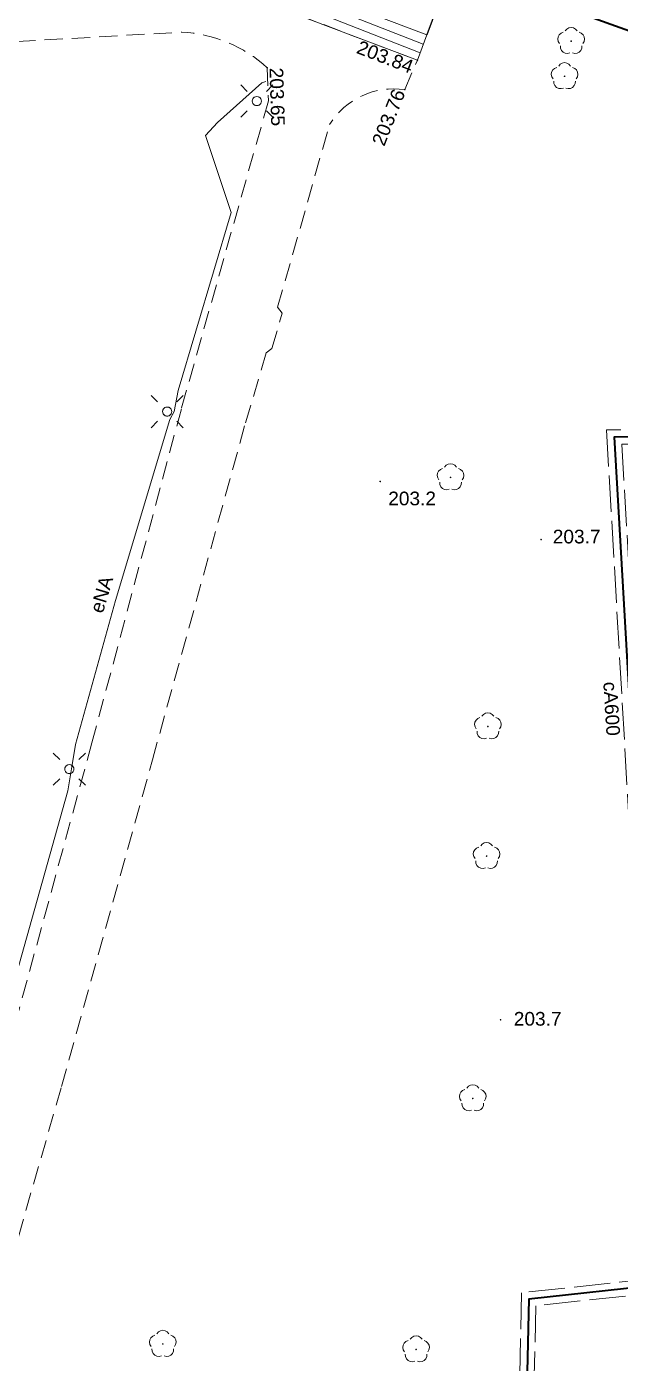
# Model space of a CAD drawing. Extents: x 0 to 7423283, y 0 to 5548300.
# Drawn here: x 7422559.4 to 7422592, y 5548081.7 to 5548155 of the extents above; entities that cross this region are included whole.
import ezdxf
from ezdxf.enums import TextEntityAlignment as Align

# ---------------------------------------------------------------- set-up
doc = ezdxf.new("R2010")
doc.units = 0
doc.linetypes.add('PRZER2-1', pattern=[3, 2, -1])
doc.linetypes.add('PRZER4-1', pattern=[5, 4, -1])
doc.layers.get('0').update_dxf_attribs({"linetype": 'CONTINUOUS', "lineweight": 13})
for name, color, linetype, lineweight in [('KTCR02', 7, 'PRZER2-1', 18), ('KTKR01', 7, 'CONTINUOUS', 25), ('KTOK05_01', 7, 'CONTINUOUS', 35), ('KTOK06', 7, 'CONTINUOUS', 18), ('RTPW01', 7, 'CONTINUOUS', 13), ('RTPW01_O', 7, 'CONTINUOUS', 13), ('RTPW02', 7, 'CONTINUOUS', 13), ('RTPW02_O', 7, 'CONTINUOUS', 13), ('SUSM', 7, 'CONTINUOUS', 18)]:
    doc.layers.add(name, color=color, linetype=linetype, lineweight=lineweight)
for name, color, linetype, lineweight, true_color in [('OBOP02', 7, 'CONTINUOUS', 18, 0x008000), ('SUOP03', 1, 'CONTINUOUS', 35, 0xff0000), ('SUPC05', 7, 'CONTINUOUS', 18, 0xd200d2), ('SUPC05_O', 7, 'CONTINUOUS', 18, 0xd200d2), ('SUPE04', 1, 'CONTINUOUS', 18, 0xff0000), ('SUPE04_O', 1, 'CONTINUOUS', 18, 0xff0000)]:
    doc.layers.add(name, color=color, linetype=linetype, lineweight=lineweight, true_color=true_color)
doc.styles.add('GEO-INFO', font='Arial')

# ---------------------------------------------------------------- blocks, each defined once
blk = doc.blocks.new('SPDLP')
blk.add_hatch(color=0).paths.add_polyline_path([(-0.09, 0), (-0.085595, -0.027812), (-0.072812, -0.052901), (-0.052901, -0.072812), (-0.027812, -0.085595), (0, -0.09), (0.027812, -0.085595), (0.052901, -0.072812), (0.072812, -0.052901), (0.085595, -0.027812), (0.09, 0), (0.085595, 0.027812), (0.072812, 0.052901), (0.052901, 0.072812), (0.027812, 0.085595), (0, 0.09), (-0.027812, 0.085595), (-0.052901, 0.072812), (-0.072812, 0.052901), (-0.085595, 0.027812)])
at = {"color": 0}
for points in [[(-1.292703, 0.137547), (-1.355024, 0.389802), (-1.327532, 0.648184), (-1.213525, 0.881678), (-1.026689, 1.062258), (-0.78945, 1.168249), (-0.530282, 1.186929)], [(-0.268652, 1.271938), (-0.048001, 1.40916), (0.20623, 1.462858), (0.463525, 1.426585), (0.693003, 1.304695), (0.867117, 1.11182), (0.964971, 0.871109)], [(1.126667, 0.648554), (1.325358, 0.481106), (1.454989, 0.255912), (1.5, 0), (1.454989, -0.255912), (1.325358, -0.481106), (1.126667, -0.648554)], [(-0.530282, -1.186929), (-0.78945, -1.168249), (-1.026689, -1.062258), (-1.213525, -0.881678), (-1.327532, -0.648184), (-1.355024, -0.389802), (-1.292703, -0.137547)], [(0.964971, -0.871109), (0.867117, -1.11182), (0.693003, -1.304695), (0.463525, -1.426585), (0.20623, -1.462858), (-0.048001, -1.40916), (-0.268652, -1.271938)]]:
    blk.add_lwpolyline(points, dxfattribs=at)
blk = doc.blocks.new('KOLO')
blk.add_hatch(color=0).paths.add_polyline_path([(0, 0.5), (-0.12941, 0.482963), (-0.25, 0.433013), (-0.353553, 0.353553), (-0.433013, 0.25), (-0.482963, 0.12941), (-0.5, 0), (-0.482963, -0.12941), (-0.433013, -0.25), (-0.353553, -0.353553), (-0.25, -0.433013), (-0.12941, -0.482963), (0, -0.5), (0.12941, -0.482963), (0.25, -0.433013), (0.353553, -0.353553), (0.433013, -0.25), (0.482963, -0.12941), (0.5, 0), (0.482963, 0.12941), (0.433013, 0.25), (0.353553, 0.353553), (0.25, 0.433013), (0.12941, 0.482963)])
blk = doc.blocks.new('SUSM01_01')
at = {"color": 0}
for points in [[(-0.353553, 0.353553), (-0.212132, 0.212132)], [(0.353553, 0.353553), (0.212132, 0.212132)], [(-0.353553, -0.353553), (-0.212132, -0.212132)], [(0.353553, -0.353553), (0.212132, -0.212132)]]:
    blk.add_lwpolyline(points, dxfattribs=at)
blk.add_lwpolyline([(0.1, 0), (0.093969, -0.034202), (0.076604, -0.064279), (0.05, -0.086603), (0.025882, -0.096593), (0, -0.1), (-0.025882, -0.096593), (-0.05, -0.086603), (-0.073305, -0.068017), (-0.090097, -0.043388), (-0.098883, -0.014904), (-0.098883, 0.014904), (-0.090097, 0.043388), (-0.073305, 0.068017), (-0.05, 0.086603), (-0.022252, 0.097493), (0.007473, 0.09972), (0.036534, 0.093087), (0.062349, 0.078183), (0.082624, 0.056332), (0.095557, 0.029476)], close=True, dxfattribs=at)
blk = doc.blocks.new('OKRAG_PELNY')
at = {"color": 0}
blk.add_lwpolyline([(0.5, 0), (0.482963, -0.12941), (0.433013, -0.25), (0.353553, -0.353553), (0.25, -0.433013), (0.12941, -0.482963), (0, -0.5), (-0.12941, -0.482963), (-0.25, -0.433013), (-0.353553, -0.353553), (-0.433013, -0.25), (-0.482963, -0.12941), (-0.5, 0), (-0.482963, 0.12941), (-0.433013, 0.25), (-0.353553, 0.353553), (-0.25, 0.433013), (-0.12941, 0.482963), (0, 0.5), (0.12941, 0.482963), (0.25, 0.433013), (0.353553, 0.353553), (0.433013, 0.25), (0.482963, 0.12941)], close=True, dxfattribs=at)

msp = doc.modelspace()

# ---------------------------------------------------------------- linework, layer by layer
at = {"layer": 'KTCR02', "color": 7, "linetype": 'PRZER2-1', "lineweight": 18, "ltscale": 0.5, "elevation": 10.18}
for points in [[(7422578.77, 5548020.93), (7422574.27, 5548029.16), (7422569.93, 5548035.65), (7422565.4, 5548041.95), (7422554.84, 5548056.5), (7422548.22, 5548065.55), (7422546.32, 5548068.73, -0.25467), (7422547.41, 5548073.71), (7422549.46, 5548075.38), (7422550.83, 5548076.69), (7422553.66, 5548079.48), (7422556.24, 5548082.76), (7422558.53, 5548087.2), (7422561.31, 5548096.88), (7422566.3, 5548114.8), (7422571.41, 5548133.29), (7422572.55, 5548137.12), (7422572.86, 5548137.36), (7422573.42, 5548139.29), (7422573.17, 5548139.62), (7422576.02, 5548149.65, -0.297132), (7422580.15, 5548151.56), (7422580.84, 5548153.17), (7422571.34, 5548156.78)], [(7422555.89, 5548154.03), (7422567.92, 5548154.71, -0.17374), (7422572.6, 5548152.76), (7422572.67, 5548150.95), (7422567.89, 5548134.06), (7422562.98, 5548115.73), (7422557.57, 5548095.94)]]:
    msp.add_lwpolyline(points, format="xyb", dxfattribs=at)
at = {"layer": 'KTKR01', "color": 7, "linetype": 'Continuous', "lineweight": 25, "elevation": 10.18}
msp.add_lwpolyline([(7422582.3, 5548157.09), (7422581.36, 5548154.566)], dxfattribs=at)
at = {"layer": 'KTOK05_01', "color": 7, "linetype": 'Continuous', "lineweight": 35, "elevation": 10.18}
msp.add_lwpolyline([(7422601.46, 5548151.54), (7422587.57, 5548156.54), (7422585.68, 5548157.2), (7422583.78, 5548157.91), (7422583.37, 5548158.01), (7422583.344, 5548158.016)], dxfattribs=at)
at = {"layer": 'KTOK06', "color": 7, "linetype": 'Continuous', "lineweight": 18, "elevation": 10.18}
msp.add_lwpolyline([(7422571.34, 5548156.78), (7422580.84, 5548153.17), (7422581.36, 5548154.566), (7422571.909, 5548158.154)], close=True, dxfattribs=at)
at = {"layer": 'KTOK06', "color": 7, "linetype": 'Continuous', "lineweight": 18, "elevation": 10.18, "flags": 128}
for points in [[(7422581.167, 5548154.047), (7422571.743, 5548157.753)], [(7422580.992, 5548153.578), (7422571.552, 5548157.291)]]:
    msp.add_lwpolyline(points, dxfattribs=at)
at = {"layer": 'SUOP03', "color": 212, "linetype": 'Continuous', "lineweight": 35, "true_color": 0xd200d2, "elevation": 10.18}
msp.add_lwpolyline([(7422617.793, 5548134.984), (7422617.31, 5548133), (7422614.55, 5548132.89), (7422591.64, 5548132.5), (7422594.33, 5548086.02), (7422586.95, 5548085.21), (7422586.51, 5548066.02), (7422592.35, 5548064.65), (7422594.38, 5548064.35), (7422597.33, 5548063.64), (7422598.7, 5548032.21), (7422599.83, 5548020.9), (7422600.84, 5548011.71), (7422603.41, 5547986.52), (7422603.79, 5547981.73), (7422593.46, 5547980.15), (7422593.85, 5547974.61), (7422595.38, 5547959.1), (7422607.09, 5547960.02), (7422608.85, 5547944.16), (7422610.29, 5547932.44), (7422611.07, 5547925.14), (7422612.74, 5547912.54)], dxfattribs=at)
at = {"layer": 'SUPC05', "color": 212, "linetype": 'PRZER4-1', "lineweight": 18, "ltscale": 0.5, "true_color": 0xd200d2, "elevation": 10.18}
for points in [[(7422617.413, 5548135.114), (7422616.994, 5548133.394), (7422591.217, 5548132.892), (7422593.909, 5548086.376), (7422586.558, 5548085.569), (7422586.103, 5548065.7), (7422596.944, 5548063.315)], [(7422618.19, 5548134.924), (7422617.626, 5548132.606), (7422592.063, 5548132.108), (7422594.751, 5548085.664), (7422587.342, 5548084.851), (7422586.917, 5548066.34), (7422597.716, 5548063.965)]]:
    msp.add_lwpolyline(points, dxfattribs=at)
at = {"layer": 'SUPE04', "color": 1, "linetype": 'Continuous', "lineweight": 18, "true_color": 0xff0000, "elevation": 10.18}
msp.add_lwpolyline([(7422572.53, 5548152), (7422572.3, 5548151.93), (7422569.87, 5548149.76), (7422569.22, 5548149.05), (7422570.62, 5548144.82), (7422567.71, 5548135.05), (7422567.49, 5548133.9), (7422567.26, 5548133.47), (7422564.27, 5548123.54), (7422562.08, 5548115.64), (7422561.87, 5548114.41), (7422561.65, 5548113.1), (7422557.14, 5548097.06)], dxfattribs=at)

# ---------------------------------------------------------------- block references
at = {"layer": 'OBOP02', "color": 96, "lineweight": 18, "true_color": 0x008000, "xscale": 0.5, "yscale": 0.5, "rotation": 90}
for p in [(7422589.28, 5548154.22, 10.12), (7422588.92, 5548152.29, 10.12), (7422582.66, 5548130.29, 10.12), (7422584.71, 5548116.63, 10.12), (7422584.64, 5548109.52, 10.12), (7422583.88, 5548096.23, 10.12), (7422566.87, 5548082.76, 10.12), (7422580.77, 5548082.46, 10.12)]:
    msp.add_blockref('SPDLP', p, dxfattribs=at)
at = {"layer": 'RTPW01', "color": 7, "lineweight": 13, "xscale": 0.09, "yscale": 0.09, "rotation": 90}
for p in [(7422578.8, 5548130.07, 10.2), (7422587.63, 5548126.88, 10.2), (7422585.41, 5548100.54, 10.2)]:
    msp.add_blockref('KOLO', p, dxfattribs=at)
at = {"layer": 'RTPW02', "color": 7, "lineweight": 13, "xscale": 0.09, "yscale": 0.09, "rotation": 90}
for p in [(7422572.6, 5548152.76, 10.2), (7422580.84, 5548153.17, 10.2), (7422580.15, 5548151.56, 10.2)]:
    msp.add_blockref('KOLO', p, dxfattribs=at)
at = {"layer": 'SUSM', "color": 7, "lineweight": 18, "rotation": 90}
for name, p, xscale, yscale in [('SUSM01_01', (7422572.03, 5548150.93, 10.24), 2.5, 2.5), ('OKRAG_PELNY', (7422572.03, 5548150.93, 10.24), 0.5, 0.5), ('SUSM01_01', (7422567.11, 5548133.9, 10.24), 2.5, 2.5), ('OKRAG_PELNY', (7422567.11, 5548133.9, 10.24), 0.5, 0.5), ('SUSM01_01', (7422561.74, 5548114.29, 10.24), 2.5, 2.5), ('OKRAG_PELNY', (7422561.74, 5548114.29, 10.24), 0.5, 0.5)]:
    msp.add_blockref(name, p, dxfattribs=dict(at, xscale=xscale, yscale=yscale))

# ---------------------------------------------------------------- texts
at = {"layer": 'RTPW01_O', "color": 7, "linetype": 'Continuous', "lineweight": 0, "style": 'GEO-INFO'}
for s, p in [('203.2', (7422579.24, 5548128.76, 10.8)), ('203.7', (7422588.27, 5548126.67, 10.8)), ('203.7', (7422586.13, 5548100.22, 10.8))]:
    msp.add_text(s, height=0.75, rotation=359.99979, dxfattribs=at).set_placement(p)
at = {"layer": 'RTPW02_O', "color": 7, "linetype": 'Continuous', "lineweight": 0, "style": 'GEO-INFO'}
msp.add_text('203.84', height=0.75, rotation=338.91231, dxfattribs=at).set_placement((7422580.433, 5548152.428, 10.8), align=Align.RIGHT)
for s, rotation, p in [('203.65', 271.70786, (7422572.725, 5548152.751, 10.8)), ('203.76', 68.45385, (7422579.018, 5548148.409, 10.8))]:
    msp.add_text(s, height=0.75, rotation=rotation, dxfattribs=at).set_placement(p)
at = {"layer": 'SUPC05_O', "color": 212, "linetype": 'Continuous', "lineweight": 0, "true_color": 0xd200d2, "style": 'GEO-INFO'}
msp.add_text('cA600', height=0.75, rotation=273.55905, dxfattribs=at).set_placement((7422591.04, 5548119.06, 10.8))
at = {"layer": 'SUPE04_O', "color": 1, "linetype": 'Continuous', "lineweight": 0, "true_color": 0xff0000, "style": 'GEO-INFO'}
msp.add_text('eNA', height=0.75, rotation=73.2683, dxfattribs=at).set_placement((7422563.57, 5548122.79, 10.8))

doc.saveas('drawing.dxf')
